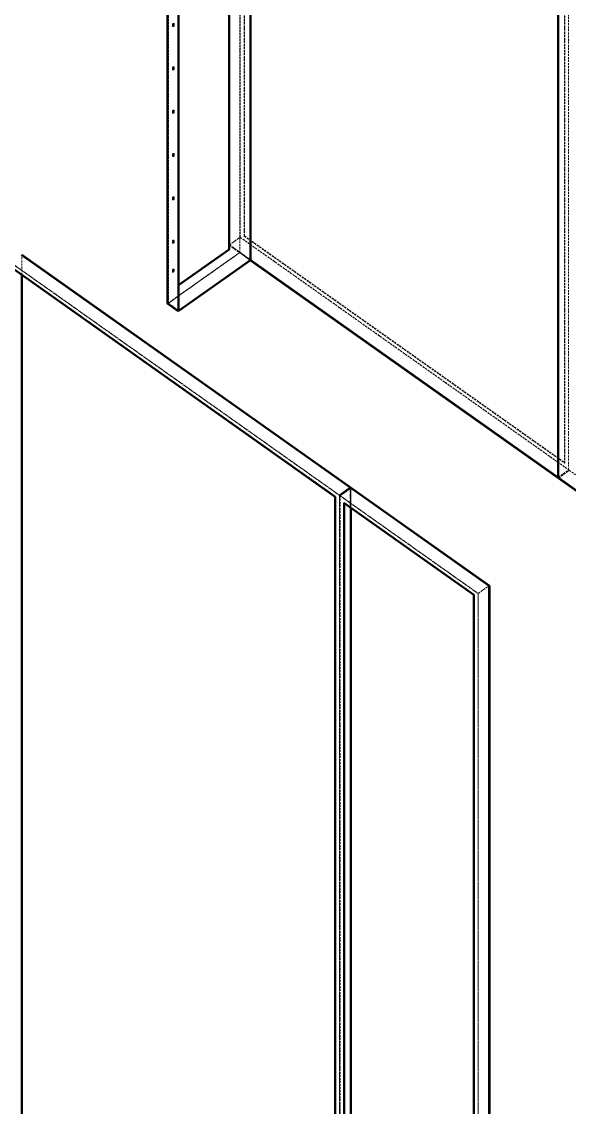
# Model space of a CAD drawing. Header units: millimetres. Extents: x 1091 to 14628, y 360 to 10440.
# Drawn here: x 2752 to 3758, y 2226 to 4218 of the extents above; entities that cross this region are included whole.
import ezdxf

# ---------------------------------------------------------------- set-up
doc = ezdxf.new("R2010")
doc.units = ezdxf.units.MM
doc.linetypes.add('Hidden', pattern=[15, 5, -3, 5, -2])
for name, color, linetype, lineweight in [('Default', 7, 'Continuous', 50), ('Edges', 7, 'Hidden', 15), ('HiddenEdges', 2, 'Hidden', 15), ('HiddenSilhouettes', 2, 'Hidden', 15), ('Silhouettes', 7, 'Continuous', 50)]:
    doc.layers.add(name, color=color, linetype=linetype, lineweight=lineweight)

# ---------------------------------------------------------------- blocks, each defined once
blk = doc.blocks.new('Isometric')
at = {"layer": 'Edges'}
for points in [[(-267, 380.3), (-267, 2499.9)], [(-442.1, 292.1), (-292.2, 398.1)], [(-442.1, 256.5), (-267, 380.3)], [(-292.2, 398.1), (-267, 380.3)], [(-267, 381.5), (487.1, -151.7)], [(488.8, -152.9), (1293.2, -721.7)], [(-48.1, -2812.1), (-48.1, -195.9)], [(-37.5, -2809), (-37.5, -214)], [(291.3, -435.9), (318.2, -416.9)], [(318.2, -417.7), (319, -417.1)]]:
    blk.add_lwpolyline(points, dxfattribs=at)
for points in [[(-292.2, 398.1, 0), (-292.2, 2482.1, 0)], [(-317.3, 405.5, 0), (-317.3, 2464.3, 0)], [(487.9, -153.1, 0), (487.9, 2463.1, 0)], [(488.8, -152.9, 0), (488.8, 2461.7, 0)], [(-442.9, 255.1, 0), (-442.9, 2376.4, 0)], [(-442.1, 317.3, 0), (-317.3, 405.5, 0)], [(-318.2, 406.1, 0), (-317.3, 405.5, 0)], [(-854.2, 374.1, 0), (-48.1, -195.9, 0)], [(487.9, -154, 0), (487.9, 0, 0)], [(-20.6, -177.3, 0), (-20.4, -177.1, 0)], [(-48.1, -195.9, 0), (291.3, -435.9, 0)], [(291.3, -3052.1, 0), (291.3, -435.9, 0)], [(318.2, -3034, 0), (318.2, -1526.1, 0)]]:
    blk.add_polyline3d(points, dxfattribs=at)
blk.add_polyline3d([(318.2, -417.7, 0)], close=True, dxfattribs=at)
at = {"layer": 'HiddenEdges'}
for points in [[(-317.3, 416.6), (-317.3, 3032.9)], [(-291.3, 435.9), (-291.3, 3052.1)], [(-291.3, 435.5), (-291.3, 3050.1)], [(-456.9, 956.4), (-456.7, 957.2)], [(-456.9, 956.4), (-456.9, 952.9)], [(-456.7, 957.2), (-456.2, 958.1)], [(-456.7, 957.2), (-455.9, 956.6)], [(-456.2, 958.1), (-455.4, 957.5)], [(-455.5, 958.8), (-454.8, 959.1)], [(-454.8, 959.1), (-454, 958.5)], [(-453.3, 954.3), (-453.3, 957.8)], [(-456.9, 952.9), (-456.7, 952.3)], [(-456.2, 952.1), (-455.4, 951.5)], [(-454.7, 951.8), (-454, 952.5)], [(-454.3, 954), (-453.4, 953.4)], [(-453.4, 953.4), (-453.3, 954.3)], [(-456.9, 850.3), (-456.7, 851.2)], [(-456.9, 850.3), (-456.9, 846.8)], [(-456.7, 851.2), (-456.2, 852)], [(-456.7, 851.2), (-455.9, 850.6)], [(-456.2, 852), (-455.5, 852.7)], [(-456.2, 852), (-455.4, 851.4)], [(-455.5, 852.7), (-454.8, 853)], [(-454.8, 853), (-454.3, 852.9)], [(-454.8, 853), (-454, 852.4)], [(-453.4, 852.3), (-453.3, 851.7)], [(-453.3, 848.2), (-453.3, 851.7)], [(-456.9, 846.8), (-456.7, 846.2)], [(-456.2, 846.1), (-455.4, 845.5)], [(-455.9, 845.6), (-455.4, 845.5)], [(-455.4, 845.5), (-454.7, 845.8)], [(-454.8, 847.1), (-454, 846.5)], [(-454.7, 845.8), (-454, 846.5)], [(-454.3, 847.9), (-453.4, 847.3)], [(-454, 846.5), (-453.4, 847.3)], [(-453.4, 847.3), (-453.3, 848.2)], [(-456.9, 744.3), (-456.7, 745.1)], [(-456.9, 744.3), (-456.9, 740.7)], [(-456.7, 745.1), (-456.2, 746)], [(-456.7, 745.1), (-455.9, 744.5)], [(-456.2, 746), (-455.5, 746.7)], [(-455.5, 746.7), (-454.8, 747)], [(-454.8, 747), (-454.3, 746.8)], [(-454.8, 747), (-454, 746.4)], [(-453.4, 746.2), (-453.3, 745.7)], [(-453.3, 742.1), (-453.3, 745.7)], [(-456.2, 740), (-455.4, 739.4)], [(-455.9, 739.6), (-455.4, 739.4)], [(-454.8, 741), (-454, 740.4)], [(-454.7, 739.7), (-454, 740.4)], [(-453.4, 741.3), (-453.3, 742.1)], [(-456.9, 638.2), (-456.7, 639)], [(-456.9, 638.2), (-456.9, 634.7)], [(-456.7, 639), (-456.2, 639.9)], [(-456.7, 639), (-455.9, 638.4)], [(-456.2, 639.9), (-455.5, 640.6)], [(-455.5, 640.6), (-454.8, 640.9)], [(-454.8, 640.9), (-454, 640.3)], [(-453.4, 640.2), (-453.3, 639.6)], [(-453.3, 636.1), (-453.3, 639.6)], [(-456.9, 634.7), (-456.7, 634.1)], [(-456.2, 633.9), (-455.4, 633.3)], [(-455.4, 633.3), (-454.7, 633.6)], [(-454.7, 633.6), (-454, 634.3)], [(-454, 634.3), (-453.4, 635.2)], [(-453.4, 635.2), (-453.3, 636.1)], [(-456.9, 532.1), (-456.7, 533)], [(-456.9, 532.1), (-456.9, 528.6)], [(-456.7, 533), (-456.2, 533.9)], [(-456.7, 533), (-455.9, 532.4)], [(-455.5, 534.5), (-454.8, 534.9)], [(-455.5, 534.5), (-454.7, 533.9)], [(-454.8, 534.9), (-454.3, 534.7)], [(-454.8, 534.9), (-454, 534.3)], [(-453.3, 530), (-453.3, 533.5)], [(-456.9, 528.6), (-456.7, 528)], [(-456.2, 527.9), (-455.4, 527.3)], [(-455.9, 527.4), (-455.4, 527.3)], [(-455.5, 528.2), (-454.7, 527.6)], [(-455.4, 527.3), (-454.7, 527.6)], [(-454.7, 527.6), (-454, 528.3)], [(-454, 528.3), (-453.4, 529.2)], [(-453.4, 529.2), (-453.3, 530)], [(-456.9, 426.1), (-456.7, 426.9)], [(-456.9, 426.1), (-456.9, 422.5)], [(-456.7, 426.9), (-456.2, 427.8)], [(-456.7, 426.9), (-455.9, 426.3)], [(-456.2, 427.8), (-455.5, 428.5)], [(-455.5, 428.5), (-454.8, 428.8)], [(-454.8, 428.8), (-454.3, 428.6)], [(-453.4, 428), (-453.3, 427.5)], [(-453.3, 423.9), (-453.3, 427.5)], [(-318.2, 416.9), (-291.3, 435.9)], [(-291.3, 435.9), (514.8, -134.1)], [(-291.3, 435.5), (513.1, -133.3)], [(-281.6, 438.4), (-280.7, 439)], [(-281.6, 438.4), (503.3, -116.6)], [(-469, 273.5), (-292.2, 398.5)], [(-456.9, 422.5), (-456.7, 422)], [(-455.9, 421.4), (-455.4, 421.2)], [(-455.4, 421.2), (-454.7, 421.5)], [(-454, 422.2), (-453.4, 423.1)], [(-453.4, 423.1), (-453.3, 423.9)], [(-317.3, 417.1), (-267, 381.5)], [(-317.3, 416.6), (488.8, -153.4)], [(-292.2, 398.5), (-266.2, 380.1)], [(-842.7, 356.6), (-57.8, -198.4)], [(-456.9, 355.4), (-456.7, 356.2)], [(-456.9, 355.4), (-456.9, 351.8)], [(-456.9, 351.8), (-456.7, 351.2)], [(-456.7, 356.2), (-456.2, 357.1)], [(-456.2, 357.1), (-455.5, 357.8)], [(-455.9, 350.6), (-455.4, 350.5)], [(-455.5, 357.8), (-454.8, 358.1)], [(-455.5, 357.8), (-454.7, 357.2)], [(-455.5, 351.4), (-454.7, 350.8)], [(-454.8, 358.1), (-454.3, 357.9)], [(-453.4, 352.4), (-453.3, 353.2)], [(-453.3, 353.2), (-453.3, 356.8)], [(-467.3, 274.3), (-442.1, 292.1)], [(488.8, -153.4), (1294.9, -723.4)], [(-22.1, -2791.7), (-22.1, -177.1)], [(-21.2, -177.7), (-20.6, -177.3)], [(-20.4, -2793.4), (-20.4, -177.1)], [(-20.4, -178.3), (317.3, -417.1)], [(-58.7, -199), (-57.8, -198.4)], [(-57.8, -2793.4), (-57.8, -198.4)], [(-48.1, -2810.1), (-48.1, -195.5)], [(-36.6, -213.4), (281.6, -438.4)], [(280.7, -439), (281.6, -438.4)]]:
    blk.add_lwpolyline(points, dxfattribs=at)
for points in [[(-281.6, 438.4, 0), (-281.6, 3033.4, 0)], [(-292.2, 398.5, 0), (-292.2, 2519.8, 0)], [(504.2, -116, 0), (504.2, 2479, 0)], [(-456.2, 958.1, 0), (-455.5, 958.8, 0)], [(-454.8, 959.1, 0), (-454.3, 959, 0)], [(-453.4, 958.4, 0), (-453.3, 957.8, 0)], [(-455.9, 951.7, 0), (-455.4, 951.5, 0)], [(-455.4, 951.5, 0), (-454.7, 951.8, 0)], [(-454.8, 953.1, 0), (-454, 952.5, 0)], [(-454, 952.5, 0), (-453.4, 953.4, 0)], [(-456.2, 746, 0), (-455.4, 745.4, 0)], [(-456.9, 740.7, 0), (-456.7, 740.2, 0)], [(-455.4, 739.4, 0), (-454.7, 739.7, 0)], [(-454.3, 741.9, 0), (-453.4, 741.3, 0)], [(-454, 740.4, 0), (-453.4, 741.3, 0)], [(-455.5, 640.6, 0), (-454.7, 640, 0)], [(-454.8, 640.9, 0), (-454.3, 640.8, 0)], [(-455.9, 633.5, 0), (-455.4, 633.3, 0)], [(-455.5, 634.2, 0), (-454.7, 633.6, 0)], [(-456.2, 533.9, 0), (-455.5, 534.5, 0)], [(-453.4, 534.1, 0), (-453.3, 533.5, 0)], [(-317.3, 417.1, 0), (-291.3, 435.5, 0)], [(-454.7, 421.5, 0), (-454, 422.2, 0)], [(-454.3, 423.7, 0), (-453.4, 423.1, 0)], [(-318.2, 416, 0), (-317.3, 416.6, 0)], [(-852.5, 373.3, 0), (-48.1, -195.5, 0)], [(-827.3, 392.3, 0), (-21.2, -177.7, 0)], [(-826.5, 391.7, 0), (-22.1, -177.1, 0)], [(-455.4, 350.5, 0), (-454.7, 350.8, 0)], [(-454.7, 350.8, 0), (-454, 351.5, 0)], [(-454, 351.5, 0), (-453.4, 352.4, 0)], [(-453.4, 357.3, 0), (-453.3, 356.8, 0)], [(488.8, -152.9, 0), (514.8, -134.5, 0)], [(514.8, -134.1, 0), (1320.9, -704.1, 0)], [(-48.1, -195.5, 0), (-22.1, -177.1, 0)], [(-21.2, -177.7, 0), (318.2, -417.7, 0)], [(-46.4, -196.7, 0), (291.3, -435.5, 0)], [(291.3, -435.5, 0), (317.3, -417.1, 0)], [(317.3, -3031.7, 0), (317.3, -417.1, 0)], [(281.6, -3033.4, 0), (281.6, -438.4, 0)], [(291.3, -3050.1, 0), (291.3, -435.5, 0)]]:
    blk.add_polyline3d(points, dxfattribs=at)
at = {"layer": 'HiddenSilhouettes'}
for points in [[(-455.9, 956.6), (-455.4, 957.5)], [(-455.4, 957.5), (-454.7, 958.2)], [(-454.7, 958.2), (-454, 958.5)], [(-454.3, 959), (-453.4, 958.4)], [(-454.3, 959), (-454.1, 958.4)], [(-454.1, 954.9), (-454.1, 958.4)], [(-454, 958.5), (-453.4, 958.4)], [(-456.7, 952.3), (-455.9, 951.7)], [(-456.1, 952.3), (-456.1, 955.8)], [(-456.1, 952.3), (-455.9, 951.7)], [(-455.5, 952.4), (-454.8, 953.1)], [(-454.8, 953.1), (-454.3, 954)], [(-455.9, 850.6), (-455.4, 851.4)], [(-455.4, 851.4), (-454.7, 852.1)], [(-454.3, 852.9), (-453.4, 852.3)], [(-454.1, 848.8), (-454.1, 852.3)], [(-456.7, 846.2), (-455.9, 845.6)], [(-456.1, 846.2), (-456.1, 849.7)], [(-456.1, 846.2), (-455.9, 845.6)], [(-455.5, 846.4), (-454.8, 847.1)], [(-454.3, 847.9), (-454.1, 848.8)], [(-455.9, 744.5), (-455.4, 745.4)], [(-455.4, 745.4), (-454.7, 746.1)], [(-454.7, 746.1), (-454, 746.4)], [(-454.3, 746.8), (-454.1, 746.3)], [(-454.3, 746.8), (-453.4, 746.2)], [(-454.1, 742.7), (-454.1, 746.3)], [(-456.7, 740.2), (-456.2, 740)], [(-456.7, 740.2), (-455.9, 739.6)], [(-456.1, 740.1), (-456.1, 743.7)], [(-456.1, 740.1), (-455.9, 739.6)], [(-455.5, 740.3), (-454.8, 741)], [(-454.8, 741), (-454.3, 741.9)], [(-454.3, 741.9), (-454.1, 742.7)], [(-456.1, 634.1), (-456.1, 637.6)], [(-455.9, 638.4), (-455.4, 639.3)], [(-455.4, 639.3), (-454.7, 640)], [(-454.3, 640.8), (-453.4, 640.2)], [(-454.3, 640.8), (-454.1, 640.2)], [(-454.1, 636.7), (-454.1, 640.2)], [(-454, 640.3), (-453.4, 640.2)], [(-456.7, 634.1), (-456.2, 633.9)], [(-456.7, 634.1), (-455.9, 633.5)], [(-456.2, 633.9), (-455.5, 634.2)], [(-456.1, 634.1), (-455.9, 633.5)], [(-455.5, 634.2), (-454.8, 634.9)], [(-454.8, 634.9), (-454.3, 635.8)], [(-454.3, 635.8), (-454.1, 636.7)], [(-456.1, 528), (-456.1, 531.5)], [(-455.9, 532.4), (-455.4, 533.3)], [(-455.4, 533.3), (-454.7, 533.9)], [(-454.7, 533.9), (-454, 534.3)], [(-454.3, 534.7), (-453.4, 534.1)], [(-454.3, 534.7), (-454.1, 534.1)], [(-454.1, 530.6), (-454.1, 534.1)], [(-454, 534.3), (-453.4, 534.1)], [(-456.7, 528), (-455.9, 527.4)], [(-456.1, 528), (-455.9, 527.4)], [(-455.5, 528.2), (-454.8, 528.9)], [(-454.3, 529.8), (-454.1, 530.6)], [(-456.1, 421.9), (-456.1, 425.5)], [(-455.9, 426.3), (-455.4, 427.2)], [(-455.4, 427.2), (-454.7, 427.9)], [(-454.7, 427.9), (-454, 428.2)], [(-454.3, 428.6), (-454.1, 428.1)], [(-454.3, 428.6), (-453.4, 428)], [(-454.1, 424.5), (-454.1, 428.1)], [(-454.3, 423.7), (-454.1, 424.5)], [(-318.2, 416.9), (-267, 380.7)], [(-318.2, 416), (-266.8, 379.6)], [(-456.7, 351.2), (-455.9, 350.6)], [(-456.7, 351.2), (-456.2, 351.1)], [(-456.2, 351.1), (-455.5, 351.4)], [(-456.1, 351.2), (-456.1, 354.8)], [(-456.1, 351.2), (-455.9, 350.6)], [(-455.9, 355.6), (-455.4, 356.5)], [(-455.5, 351.4), (-454.8, 352.1)], [(-454.8, 352.1), (-454.3, 353)], [(-454.7, 357.2), (-454, 357.5)], [(-454.3, 357.9), (-454.1, 357.4)], [(-454.3, 357.9), (-453.4, 357.3)], [(-454.3, 353), (-454.1, 353.8)], [(-454.1, 353.8), (-454.1, 357.4)], [(-454, 357.5), (-453.4, 357.3)], [(-442.9, 317.9), (-442.1, 318.5)], [(-467.3, 274.3), (-442.1, 256.5)], [(487.9, -153.1), (514.8, -134.1)], [(-21.2, -2794), (-21.2, -763)]]:
    blk.add_lwpolyline(points, dxfattribs=at)
for points in [[(-280.7, 439, 0), (-280.7, 3034, 0)], [(503.3, -116.6, 0), (503.3, 2478.4, 0)], [(513.1, -133.3, 0), (513.1, 2481.3, 0)], [(-467.3, 274.3, 0), (-467.3, 1334.1, 0)], [(-456.1, 955.8, 0), (-455.9, 956.6, 0)], [(-456.7, 952.3, 0), (-456.2, 952.1, 0)], [(-456.2, 952.1, 0), (-455.5, 952.4, 0)], [(-454.3, 954, 0), (-454.1, 954.9, 0)], [(-456.1, 849.7, 0), (-455.9, 850.6, 0)], [(-454.7, 852.1, 0), (-454, 852.4, 0)], [(-454.3, 852.9, 0), (-454.1, 852.3, 0)], [(-454, 852.4, 0), (-453.4, 852.3, 0)], [(-456.7, 846.2, 0), (-456.2, 846.1, 0)], [(-456.2, 846.1, 0), (-455.5, 846.4, 0)], [(-454.8, 847.1, 0), (-454.3, 847.9, 0)], [(-456.1, 743.7, 0), (-455.9, 744.5, 0)], [(-454, 746.4, 0), (-453.4, 746.2, 0)], [(-456.2, 740, 0), (-455.5, 740.3, 0)], [(-456.1, 637.6, 0), (-455.9, 638.4, 0)], [(-454.7, 640, 0), (-454, 640.3, 0)], [(-456.1, 531.5, 0), (-455.9, 532.4, 0)], [(-456.7, 528, 0), (-456.2, 527.9, 0)], [(-456.2, 527.9, 0), (-455.5, 528.2, 0)], [(-454.8, 528.9, 0), (-454.3, 529.8, 0)], [(-456.1, 425.5, 0), (-455.9, 426.3, 0)], [(-454, 428.2, 0), (-453.4, 428, 0)], [(-280.7, 439, 0), (504.2, -116, 0)], [(-456.7, 422, 0), (-456.2, 421.8, 0)], [(-456.7, 422, 0), (-455.9, 421.4, 0)], [(-456.2, 421.8, 0), (-455.5, 422.1, 0)], [(-456.1, 421.9, 0), (-455.9, 421.4, 0)], [(-455.5, 422.1, 0), (-454.8, 422.8, 0)], [(-454.8, 422.8, 0), (-454.3, 423.7, 0)], [(-826.5, 343.9, 0), (-826.5, 391.7, 0)], [(-456.1, 354.8, 0), (-455.9, 355.6, 0)], [(-455.4, 356.5, 0), (-454.7, 357.2, 0)], [(-442.9, 317.9, 0), (-442.1, 317.3, 0)], [(488.8, -153.4, 0), (488.8, 0, 0)], [(503.3, -116.6, 0), (504.2, -116, 0)], [(487.1, -151.7, 0), (513.1, -133.3, 0)], [(487.9, -154, 0), (488.8, -153.4, 0)], [(-46.4, -196.7, 0), (-20.4, -178.3, 0)], [(-21.2, -763, 0), (-21.2, -176.9, 0)], [(-20.4, -226.1, 0), (-20.4, -178.3, 0)], [(-46.4, -2811.3, 0), (-46.4, -196.7, 0)], [(-37.5, -214, 0), (-36.6, -213.4, 0)], [(-36.6, -214.6, 0), (-36.6, -213.4, 0)]]:
    blk.add_polyline3d(points, dxfattribs=at)
at = {"layer": 'Silhouettes'}
for points in [[(-442.1, 256.5), (-442.1, 2376.1)], [(-442.1, 318.5), (-318.2, 406.1)], [(-843.6, 356), (-58.7, -199)], [(-826.5, -2222.9), (-826.5, 343.9)], [(-48.1, -195.9), (-21.2, -176.9)], [(-58.7, -2794), (-58.7, -199)], [(-37.5, -214), (280.7, -439)], [(-20.4, -2792.9), (-20.4, -226.1)]]:
    blk.add_lwpolyline(points, dxfattribs=at)
for points in [[(-266.2, 380.1, 0), (-266.2, 2501.4, 0)], [(-318.2, 406.1, 0), (-318.2, 2463.7, 0)], [(487.1, -151.7, 0), (487.1, 2462.9, 0)], [(-469, 273.5, 0), (-469, 1334.1, 0)], [(-827.3, 393.1, 0), (-21.2, -176.9, 0)], [(-826.5, 392.9, 0), (-20.4, -177.1, 0)], [(-442.9, 255.1, 0), (-266.2, 380.1, 0)], [(-267, 380.7, 0), (487.9, -153.1, 0)], [(-266.8, 379.6, 0), (487.9, -154, 0)], [(-469, 273.5, 0), (-442.9, 255.1, 0)], [(487.9, -153.1, 0), (1294, -723.1, 0)], [(487.9, -154, 0), (1294, -724, 0)], [(-21.2, -176.9, 0), (318.2, -416.9, 0)], [(-20.4, -177.1, 0), (319, -417.1, 0)], [(-36.6, -2808.4, 0), (-36.6, -214.6, 0)], [(318.2, -3033.1, 0), (318.2, -416.9, 0)], [(319, -3033.4, 0), (319, -417.1, 0)], [(280.7, -3034, 0), (280.7, -439, 0)]]:
    blk.add_polyline3d(points, dxfattribs=at)
blk.add_polyline3d([(-442.1, 317.3, 0)], close=True, dxfattribs=at)

msp = doc.modelspace()

# ---------------------------------------------------------------- block references
at = {"layer": 'Default', "xscale": 0.75, "yscale": 0.75, "zscale": 0.75}
msp.add_blockref('Isometric', (3372, 3496), dxfattribs=at)

doc.saveas('drawing.dxf')
